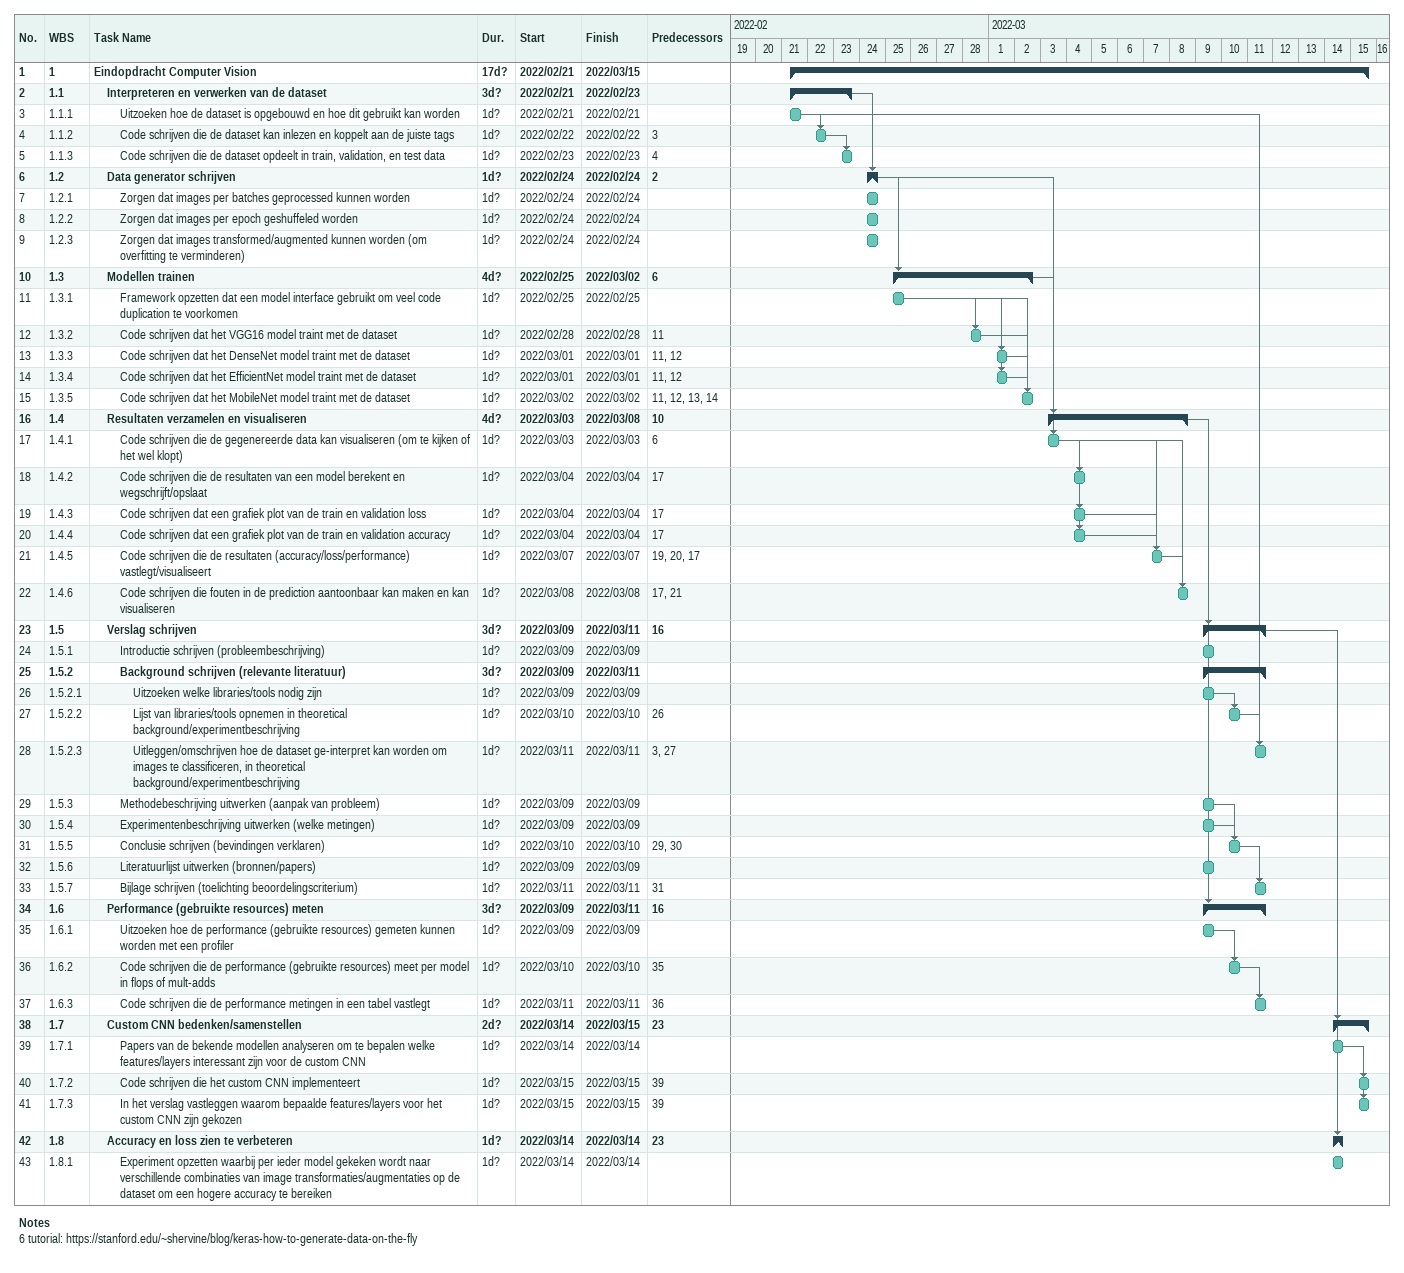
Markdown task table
| ID | WBS | Task | Duration | Start | Finish | Predecessors |
|---|---|---|---|---|---|---|
| 1 | 1 | **Eindopdracht Computer Vision** | 17d? | 2022-02-21 | 2022-03-15 |  |
| 2 | 1.1 | **Interpreteren en verwerken van de dataset** | 3d? | 2022-02-21 | 2022-02-23 |  |
| 3 | 1.1.1 | Uitzoeken hoe de dataset is opgebouwd en hoe dit gebruikt kan worden | 1d? | 2022-02-21 | 2022-02-21 |  |
| 4 | 1.1.2 | Code schrijven die de dataset kan inlezen en koppelt aan de juiste tags | 1d? | 2022-02-22 | 2022-02-22 | 3 |
| 5 | 1.1.3 | Code schrijven die de dataset opdeelt in train, validation, en test data | 1d? | 2022-02-23 | 2022-02-23 | 4 |
| 6 | 1.2 | **Data generator schrijven** | 1d? | 2022-02-24 | 2022-02-24 | 2 |
| 7 | 1.2.1 | Zorgen dat images per batches geprocessed kunnen worden | 1d? | 2022-02-24 | 2022-02-24 |  |
| 8 | 1.2.2 | Zorgen dat images per epoch geshuffeled worden | 1d? | 2022-02-24 | 2022-02-24 |  |
| 9 | 1.2.3 | Zorgen dat images transformed/augmented kunnen worden (om overfitting te verminderen) | 1d? | 2022-02-24 | 2022-02-24 |  |
| 10 | 1.3 | **Modellen trainen** | 4d? | 2022-02-25 | 2022-03-02 | 6 |
| 11 | 1.3.1 | Framework opzetten dat een model interface gebruikt om veel code duplication te voorkomen | 1d? | 2022-02-25 | 2022-02-25 |  |
| 12 | 1.3.2 | Code schrijven dat het VGG16 model traint met de dataset | 1d? | 2022-02-28 | 2022-02-28 | 11 |
| 13 | 1.3.3 | Code schrijven dat het DenseNet model traint met de dataset | 1d? | 2022-03-01 | 2022-03-01 | 11, 12 |
| 14 | 1.3.4 | Code schrijven dat het EfficientNet model traint met de dataset | 1d? | 2022-03-01 | 2022-03-01 | 11, 12 |
| 15 | 1.3.5 | Code schrijven dat het MobileNet model traint met de dataset | 1d? | 2022-03-02 | 2022-03-02 | 11, 12, 13, 14 |
| 16 | 1.4 | **Resultaten verzamelen en visualiseren** | 4d? | 2022-03-03 | 2022-03-08 | 10 |
| 17 | 1.4.1 | Code schrijven die de gegenereerde data kan visualiseren (om te kijken of het wel klopt) | 1d? | 2022-03-03 | 2022-03-03 | 6 |
| 18 | 1.4.2 | Code schrijven die de resultaten van een model berekent en wegschrijft/opslaat | 1d? | 2022-03-04 | 2022-03-04 | 17 |
| 19 | 1.4.3 | Code schrijven dat een grafiek plot van de train en validation loss | 1d? | 2022-03-04 | 2022-03-04 | 17 |
| 20 | 1.4.4 | Code schrijven dat een grafiek plot van de train en validation accuracy | 1d? | 2022-03-04 | 2022-03-04 | 17 |
| 21 | 1.4.5 | Code schrijven die de resultaten (accuracy/loss/performance) vastlegt/visualiseert | 1d? | 2022-03-07 | 2022-03-07 | 19, 20, 17 |
| 22 | 1.4.6 | Code schrijven die fouten in de prediction aantoonbaar kan maken en kan visualiseren | 1d? | 2022-03-08 | 2022-03-08 | 17, 21 |
| 23 | 1.5 | **Verslag schrijven** | 3d? | 2022-03-09 | 2022-03-11 | 16 |
| 24 | 1.5.1 | Introductie schrijven (probleembeschrijving) | 1d? | 2022-03-09 | 2022-03-09 |  |
| 25 | 1.5.2 | **Background schrijven (relevante literatuur)** | 3d? | 2022-03-09 | 2022-03-11 |  |
| 26 | 1.5.2.1 | Uitzoeken welke libraries/tools nodig zijn | 1d? | 2022-03-09 | 2022-03-09 |  |
| 27 | 1.5.2.2 | Lijst van libraries/tools opnemen in theoretical background/experimentbeschrijving | 1d? | 2022-03-10 | 2022-03-10 | 26 |
| 28 | 1.5.2.3 | Uitleggen/omschrijven hoe de dataset ge-interpret kan worden om images te classificeren, in theoretical background/experimentbeschrijving | 1d? | 2022-03-11 | 2022-03-11 | 3, 27 |
| 29 | 1.5.3 | Methodebeschrijving uitwerken (aanpak van probleem) | 1d? | 2022-03-09 | 2022-03-09 |  |
| 30 | 1.5.4 | Experimentenbeschrijving uitwerken (welke metingen) | 1d? | 2022-03-09 | 2022-03-09 |  |
| 31 | 1.5.5 | Conclusie schrijven (bevindingen verklaren) | 1d? | 2022-03-10 | 2022-03-10 | 29, 30 |
| 32 | 1.5.6 | Literatuurlijst uitwerken (bronnen/papers) | 1d? | 2022-03-09 | 2022-03-09 |  |
| 33 | 1.5.7 | Bijlage schrijven (toelichting beoordelingscriterium) | 1d? | 2022-03-11 | 2022-03-11 | 31 |
| 34 | 1.6 | **Performance (gebruikte resources) meten** | 3d? | 2022-03-09 | 2022-03-11 | 16 |
| 35 | 1.6.1 | Uitzoeken hoe de performance (gebruikte resources) gemeten kunnen worden met een profiler | 1d? | 2022-03-09 | 2022-03-09 |  |
| 36 | 1.6.2 | Code schrijven die de performance (gebruikte resources) meet per model in flops of mult-adds | 1d? | 2022-03-10 | 2022-03-10 | 35 |
| 37 | 1.6.3 | Code schrijven die de performance metingen in een tabel vastlegt | 1d? | 2022-03-11 | 2022-03-11 | 36 |
| 38 | 1.7 | **Custom CNN bedenken/samenstellen** | 2d? | 2022-03-14 | 2022-03-15 | 23 |
| 39 | 1.7.1 | Papers van de bekende modellen analyseren om te bepalen welke features/layers interessant zijn voor de custom CNN | 1d? | 2022-03-14 | 2022-03-14 |  |
| 40 | 1.7.2 | Code schrijven die het custom CNN implementeert | 1d? | 2022-03-15 | 2022-03-15 | 39 |
| 41 | 1.7.3 | In het verslag vastleggen waarom bepaalde features/layers voor het custom CNN zijn gekozen | 1d? | 2022-03-15 | 2022-03-15 | 39 |
| 42 | 1.8 | **Accuracy en loss zien te verbeteren** | 1d? | 2022-03-14 | 2022-03-14 | 23 |
| 43 | 1.8.1 | Experiment opzetten waarbij per ieder model gekeken wordt naar verschillende combinaties van image transformaties/augmentaties op de dataset om een hogere accuracy te bereiken | 1d? | 2022-03-14 | 2022-03-14 |  |

Notes
- 6: tutorial: https://stanford.edu/~shervine/blog/keras-how-to-generate-data-on-the-fly
